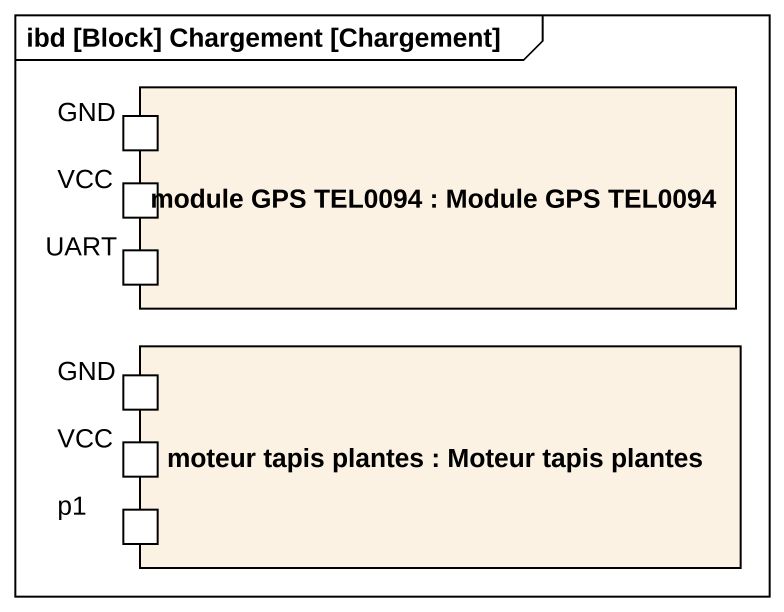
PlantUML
@startuml
mainframe ibd [Block] Chargement [Chargement]
rectangle "module GPS TEL0094 : Module GPS TEL0094" as module_GPS_TEL0094 {
  port GND
  port VCC
  port UART
}
rectangle "moteur tapis plantes : Moteur tapis plantes" as moteur_tapis_plantes {
  port "GND" as GND_2
  port "VCC" as VCC_2
  port p1
}
@enduml
